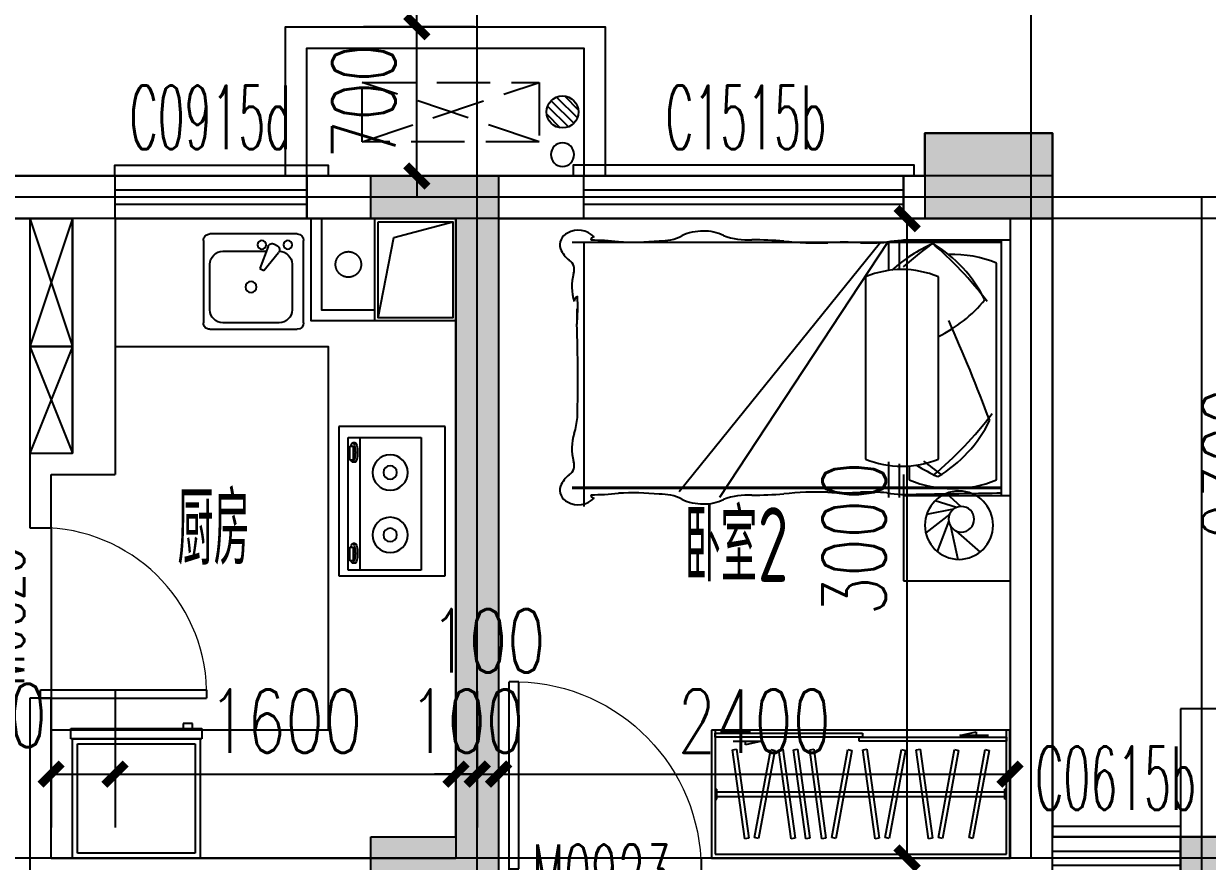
# Model space of a CAD drawing. Extents: x -129588 to 17450, y 1144 to 109436.
# Drawn here: x -36042 to -30488, y 80883 to 84813 of the extents above; entities that cross this region are included whole.
import ezdxf

# ---------------------------------------------------------------- set-up
doc = ezdxf.new("R2010")
doc.units = 0
doc.header["$LTSCALE"] = 1000
doc.header["$MEASUREMENT"] = 0
doc.linetypes.add('DASH', pattern=[0.35, 0.25, -0.1])
doc.linetypes.add('PS', pattern=[3200, 1500, -200, 1500])
for name, color, linetype in [('_S-空调立管', 7, 'Continuous'), ('A-Lvtry', 5, 'Continuous'), ('A-烟气道', 105, 'Continuous'), ('A-空调室外机', 5, 'DASH'), ('A-第三道尺寸线', 105, 'Continuous'), ('A-线脚看线', 9, 'Continuous'), ('DOTE', 16, 'Continuous'), ('LABEL_PM', 7, 'Continuous'), ('NL', 5, 'Continuous'), ('PS', 6, 'PS'), ('PUB_HATCH', 8, 'Continuous'), ('PUB_TEXT', 7, 'Continuous'), ('WALL', 2, 'Continuous'), ('WINDOW', 4, 'Continuous'), ('WINDOW_TEXT', 7, 'Continuous'), ('剪力墙', 6, 'Continuous'), ('商业', 2, 'Continuous'), ('栏杆', 142, 'Continuous')]:
    doc.layers.add(name, color=color, linetype=linetype)
for name, color, linetype, plot in [('A-area(算全面积)', 21, 'Continuous', False), ('A-area(算半面积)', 23, 'Continuous', False), ('A-FUR', 8, 'Continuous', False)]:
    doc.layers.add(name, color=color, linetype=linetype, plot=plot)
doc.styles.add('_TCH_DIM_T3', font='SIMPLEX.shx', dxfattribs={"width": 0.705882, "bigfont": 'GBCBIG.shx'})
doc.styles.add('_TCH_WINDOW', font='SIMPLEX.shx', dxfattribs={"width": 0.7, "height": 3.5, "bigfont": 'GBCBIG.shx'})
doc.styles.get("Standard").update_dxf_attribs({"font": 'gbenor.shx', "width": 0.7, "bigfont": 'gbcbig.shx'})
doc.dimstyles.new('_TCH_ARCH&&100', dxfattribs={"dimtxt": 297.5, "dimasz": 100, "dimexe": 250, "dimexo": 300, "dimgap": 100, "dimtad": 1, "dimdec": 0, "dimzin": 0, "dimdsep": 46, "dimtxsty": '_TCH_DIM_T3', "dimblk": 'ARCHTICK', "dimcen": 0.09, "dimclrt": 7, "dimazin": 2, "dimtfac": 1, "dimtdec": 0, "dimtix": 1, "dimtmove": 2, "dimatfit": 3, "dimfxl": 0, "dimtolj": 1, "dimtzin": 0, "dimarcsym": 0})

# ---------------------------------------------------------------- blocks, each defined once
blk = doc.blocks.new('zhouxianssceng0329')
at = {"layer": 'DOTE'}
for p, q in [((-33913.7, 132089.9), (-33913.7, 156469.4)), ((-31313.7, 140298.2), (-31313.7, 156469.4)), ((-3313.7, 143398.2), (-44988.6, 143398.2)), ((-30513.7, 132089.9), (-30513.7, 143398.2)), ((5501.3, 143298.2), (-44988.6, 143298.2)), ((5501.3, 140298.2), (-44988.6, 140298.2))]:
    blk.add_line(p, q, dxfattribs=at)
blk = doc.blocks.new('jgjlq030328')
at = {"layer": 'PUB_HATCH'}
for points in [[(-278135, 16811.9), (-277535, 16811.9), (-277535, 17211.9), (-278135, 17211.9)], [(-280735, 13911.9), (-280335, 13911.9), (-280335, 16811.9), (-280735, 16811.9), (-280735, 17011.9), (-280135, 17011.9), (-280135, 13711.9), (-280335, 13711.9), (-280735, 13711.9)], [(-276935, 13911.9), (-276735, 13911.9), (-276735, 11911.9), (-276935, 11911.9), (-276935, 13711.9)]]:
    blk.add_hatch(color=256, dxfattribs=at).paths.add_polyline_path(points)
at = {"layer": '剪力墙'}
for points in [[(-278135, 16811.9), (-277535, 16811.9), (-277535, 17211.9), (-278135, 17211.9)], [(-280735, 13911.9), (-280335, 13911.9), (-280335, 16811.9), (-280735, 16811.9), (-280735, 17011.9), (-280135, 17011.9), (-280135, 13711.9), (-280335, 13711.9), (-280735, 13711.9)], [(-276935, 13911.9), (-276735, 13911.9), (-276735, 11911.9), (-276935, 11911.9), (-276935, 13711.9)]]:
    blk.add_lwpolyline(points, close=True, dxfattribs=at)
blk.add_lwpolyline([(-277935, 16811.9), (-277935, 16811.9)], dxfattribs=at)
blk = doc.blocks.new('zt1')
at = {"layer": 'A-Lvtry', "linetype": 'Continuous'}
for p, q in [((-700, 0), (0, 0)), ((-700, -500), (-700, 0)), ((0, 0), (0, -500)), ((0, -500), (-700, -500))]:
    blk.add_line(p, q, dxfattribs=at)
at = {"layer": 'A-Lvtry'}
for p, q in [((-673.5, -113.1), (-673.5, -455.5)), ((-50.7, -113.1), (-673.5, -113.1)), ((-50.7, -455.5), (-50.7, -113.1)), ((-673.5, -399.8), (-50.7, -399.8)), ((-640.9, -422.1), (-640.8, -433.8)), ((-565.7, -431.5), (-630.4, -431.5)), ((-630.4, -431.5), (-630.4, -448.2)), ((-565.7, -448.2), (-565.7, -431.5)), ((-549.1, -423.2), (-549.1, -433.7)), ((-167.9, -422.1), (-167.8, -433.8)), ((-157.4, -431.5), (-157.4, -448.2)), ((-92.7, -431.5), (-157.4, -431.5)), ((-92.7, -448.2), (-92.7, -431.5)), ((-76.1, -423.2), (-76.1, -433.7)), ((-673.5, -455.5), (-50.7, -455.5)), ((-630.4, -448.2), (-565.7, -448.2)), ((-157.4, -448.2), (-92.7, -448.2))]:
    blk.add_line(p, q, dxfattribs=at)
for points in [[(-549.1, -423.2, 0.259034), (-551, -419.8, 0.076276), (-562.5, -414.9, 0.036515), (-576.1, -412.4, 0.026615), (-594.9, -411.4, 0.026615), (-613.8, -412.4, 0.036515), (-627.3, -414.9, 0.076276), (-638.9, -419.8, 0.259034), (-640.8, -423.2, 0.078462), (-640.6, -424.5, 0.056762)], [(-549.1, -433.7, 0.259034), (-551, -430.3, 0.076276), (-562.5, -425.4, 0.036515), (-576.1, -422.9, 0.026615), (-594.9, -421.9, 0.026615), (-613.8, -422.9, 0.036515), (-627.3, -425.4, 0.076276), (-638.9, -430.3, 0.259034), (-640.8, -433.7, 0.259034), (-638.9, -437.2, 0.056762), (-630.4, -441.2, 0.036515)], [(-565.7, -442.9, 0.008736), (-562.5, -442.1, 0.076276), (-551, -437.2, 0.259034), (-549.1, -433.7, 0.259034)], [(-76.1, -423.2, 0.259034), (-78, -419.8, 0.076276), (-89.5, -414.9, 0.036515), (-103.1, -412.4, 0.026615), (-121.9, -411.4, 0.026615), (-140.8, -412.4, 0.036515), (-154.3, -414.9, 0.076276), (-165.9, -419.8, 0.259034), (-167.8, -423.2, 0.078462), (-167.6, -424.5, 0.056762)], [(-76.1, -433.7, 0.259034), (-78, -430.3, 0.076276), (-89.5, -425.4, 0.036515), (-103.1, -422.9, 0.026615), (-121.9, -421.9, 0.026615), (-140.8, -422.9, 0.036515), (-154.3, -425.4, 0.076276), (-165.9, -430.3, 0.259034), (-167.8, -433.7, 0.259034), (-165.9, -437.2, 0.056762), (-157.4, -441.2, 0.036515)], [(-92.7, -442.9, 0.008736), (-89.5, -442.1, 0.076276), (-78, -437.2, 0.259034), (-76.1, -433.7, 0.259034)]]:
    blk.add_lwpolyline(points, format="xyb", dxfattribs=at)
at = {"layer": 'A-Lvtry', "linetype": 'Continuous'}
for centre, radius in [((-508.4, -258.5), 82.5), ((-215.8, -258.5), 82.5), ((-508.4, -258.5), 31.6), ((-215.8, -258.5), 31.6)]:
    blk.add_circle(centre, radius, dxfattribs=at)
at = {"layer": 'A-Lvtry', "width": 0.8, "flags": 9}
for tag in ['YSIZE', 'XSIZE']:
    blk.add_attdef(tag, (-350, 0), '', height=0.5, dxfattribs=at)
blk = doc.blocks.new('t4')
at = {"layer": 'A-Lvtry'}
for p, q in [((3876545.3, 2552259.6), (3876931.4, 2552259.6)), ((3876514.8, 2551819.5), (3876514.8, 2552229.1)), ((3876819.6, 2552205.6), (3876606.3, 2552205.6)), ((3876961.9, 2552229.1), (3876961.9, 2551819.5)), ((3876545.3, 2552144.6), (3876545.3, 2551880.5)), ((3876790.3, 2552072.2), (3876875.1, 2552142)), ((3876913.8, 2552122.3), (3876905.6, 2552136.5)), ((3876903.3, 2552093.1), (3876800.4, 2552054.6)), ((3876880.6, 2551880.5), (3876880.6, 2552084.6)), ((3876800.4, 2552054.6), (3876790.3, 2552072.2)), ((3876606.3, 2551819.5), (3876819.6, 2551819.5)), ((3876931.4, 2551789), (3876545.3, 2551789))]:
    blk.add_line(p, q, dxfattribs=at)
for centre, major_axis, start_param, end_param in [((3876545.3, 2552229.1), (-21.6, 21.6), -0.785398, 0.785398), ((3876931.4, 2552229.1), (-21.6, 21.6), 3.926991, 5.497787), ((3876606.3, 2552144.6), (-43.1, 43.1), -0.785398, 0.785398), ((3876819.6, 2552144.6), (43.1, 43.1), 5.497787, 7.068583), ((3876911.1, 2552185.3), (-14.4, 14.4), 4.712389, 10.995574), ((3876888, 2552126.3), (14.4, 14.4), 6.021386, 7.757331), ((3876911.1, 2552063.4), (14.4, 14.4), 6.283185283893945, 12.56637059107353), ((3876896.2, 2552112.2), (-14.4, 14.4), 2.714645, 4.45059), ((3876713, 2552012.6), (18, 18), 6.283185283897186, 12.56637059107677), ((3876606.3, 2551880.5), (-43.1, 43.1), 0.785398, 2.356194), ((3876819.6, 2551880.5), (-43.1, 43.1), 2.356194, 3.926991), ((3876545.3, 2551819.5), (21.6, 21.6), 2.356194, 3.926991), ((3876931.4, 2551819.5), (-21.6, 21.6), 2.356194, 3.926991)]:
    blk.add_ellipse(centre, major_axis=major_axis, ratio=1, start_param=start_param, end_param=end_param, dxfattribs=at)
blk = doc.blocks.new('BX1')
at = {"layer": 'A-Lvtry'}
for p, q in [((-560, 8), (-607.7, 8)), ((-607.7, 8), (-607.7, -608)), ((-560, -608), (-560, 8)), ((0, 0), (-560, 0)), ((0, -600), (0, 0)), ((-560, 0), (-560, -600)), ((-24, -24), (-536, -24)), ((-536, -24), (-536, -576)), ((-24, -576), (-24, -24)), ((-631.1, -564.3), (-631.1, -520)), ((-631.1, -520), (-607.7, -520)), ((-607.7, -520), (-607.7, -564.3)), ((-607.7, -564.3), (-631.1, -564.3)), ((-607.7, -608), (-560, -608)), ((-560, -600), (0, -600)), ((-536, -576), (-24, -576))]:
    blk.add_line(p, q, dxfattribs=at)
blk = doc.blocks.new('u5g')
at = {"color": 8, "linetype": 'DASH', "ltscale": 20}
for p, q in [((10502.8, 151826.4), (10512.8, 151826.4)), ((10512.8, 151826.4), (10512.8, 151776.4)), ((12187.8, 151826.4), (12177.7, 151826.4)), ((12177.7, 151826.4), (12177.7, 151776.4)), ((10502.8, 151776.4), (10512.8, 151776.4)), ((12177.7, 151813.9), (10512.8, 151813.9)), ((12177.7, 151788.9), (10512.8, 151788.9)), ((12187.8, 151776.4), (12177.7, 151776.4))]:
    blk.add_line(p, q, dxfattribs=at)
at = {"color": 8, "ltscale": 20}
for p, q in [((11917.6, 151531.4), (12012.7, 151550.3)), ((12082.8, 151531.4), (11917.6, 151531.4)), ((12012.7, 151550.3), (12012.7, 151531.4)), ((10607.7, 151503.4), (10772.9, 151503.4)), ((10772.9, 151503.4), (10677.8, 151484.5)), ((10677.8, 151484.5), (10677.8, 151503.4))]:
    blk.add_line(p, q, dxfattribs=at)
at = {"linetype": 'DASH', "ltscale": 20}
for points in [[(12207.8, 152126.4), (10482.8, 152126.4), (10482.8, 151476.4), (12207.8, 151476.4)], [(10502.8, 151531.4), (11355.3, 151531.4), (11355.3, 151511.4), (10502.8, 151511.4)], [(11335.3, 151511.4), (12187.8, 151511.4), (12187.8, 151491.4), (11335.3, 151491.4)]]:
    blk.add_lwpolyline(points, close=True, dxfattribs=at)
blk.add_lwpolyline([(12187.8, 151476.4), (12187.8, 152106.4), (10502.8, 152106.4), (10502.8, 151476.4)], dxfattribs=at)
at = {"color": 8, "linetype": 'DASH', "ltscale": 20}
for points in [[(10603.3, 151578.7), (10696.8, 152026.6), (10719.8, 152021.8), (10626.3, 151573.9)], [(10780.1, 151578.7), (10873.6, 152026.6), (10896.6, 152021.8), (10803.1, 151573.9)], [(11001.3, 151572.3), (10930.5, 152024.3), (10953.7, 152028), (11024.5, 151576)], [(11087.5, 151578.7), (11181, 152026.6), (11204, 152021.8), (11110.4, 151573.9)], [(11310.5, 151572.3), (11239.7, 152024.3), (11262.9, 152028), (11333.7, 151576)], [(11396.6, 151578.7), (11490.1, 152026.6), (11513.1, 152021.8), (11419.6, 151573.9)], [(11617.8, 151572.3), (11547, 152024.3), (11570.2, 152028), (11641, 151576)], [(11711, 151572.3), (11640.2, 152024.3), (11663.4, 152028), (11734.2, 151576)], [(11796.6, 151572.3), (11725.8, 152024.3), (11749, 152028), (11819.8, 151576)], [(11842.7, 151578.7), (11936.3, 152026.6), (11959.3, 152021.8), (11865.7, 151573.9)], [(12064, 151572.3), (11993.2, 152024.3), (12016.4, 152028), (12087.2, 151576)]]:
    blk.add_lwpolyline(points, close=True, dxfattribs=at)
blk = doc.blocks.new('QWER34324')
at = {"layer": 'A-FUR'}
for p, q in [((-500, 0), (0, 0)), ((-40, -1200), (-40, 0)), ((-40, 0), (0, 0)), ((0, 0), (0, -1200)), ((-40, -11.5), (-2054.4, -11.5)), ((-40, -11.5), (-2054.4, -11.5)), ((-1999.7, -11.5), (-1999.7, -1251.2)), ((-608.2, -11.5), (-1552.4, -1182.5)), ((-575.1, -11.5), (-1363.6, -1208.2)), ((-570.6, -11.5), (-570.6, -144)), ((-519.8, -11.5), (-519.8, -134.5)), ((-63, -1125.7), (-63, -109.1)), ((-678.3, -172.7), (-678.3, -1028.2)), ((-336.3, -1028.2), (-336.3, -172.7)), ((-570.6, -1040.9), (-570.6, -1208.2)), ((-519.8, -1050.4), (-519.8, -1208.2)), ((-473.4, -1060.8), (-473.4, -1125.7)), ((-40, -1161.5), (-2054.4, -1161.5)), ((-40, -1165.5), (-2054.4, -1165.5)), ((0, -1200), (-500, -1200)), ((0, -1200), (-40, -1200))]:
    blk.add_line(p, q, dxfattribs=at)
for centre, radius, start, end in [((-2050.6, -24), 61.8, 114.6552, 197.0582), ((-2025.4, -60.8), 106, 45.7841, 118.7213), ((-1950.6, -0.8), 16, 93.3957, 183.4418), ((-1636.1, 205.2), 209.3, 267.1562, 297.4576), ((-1447.1, -169), 209.9, 87.9632, 116.1276), ((-1430.8, -151), 192, 63.047, 92.6492), ((-1225.8, 355.3), 355.3, 250.6064, 272.328), ((-1221.3, -2275.3), 2275.6, 85.9688, 89.7495), ((-1983, 13.6), 138.4, 203.7061, 231.956), ((-1965.7, -1216.9), 1215.2, 83.9678, 90.0408), ((-1770.2, 1149.8), 1160.2, 266.6495, 276.12), ((-909.2, 1295.3), 1309.4, 263.3302, 272.3581), ((-778.2, -1523.7), 1512.6, 87.0776, 92.9224), ((-655.9, 791.2), 805.5, 266.782, 275.5915), ((-480.7, -586.2), 583.8, 86.0367, 99.5331), ((-58.4, -703), 749.3, 113.8347, 131.4622), ((532.5, -1280), 1548.8, 124.5749, 131.8881), ((-774.9, -21402.4), 21401.2, 88.49238, 89.10433), ((-1546.8, -1386.7), 1810.6, 37.3131, 49.4206), ((-689.8, -564.3), 637.9, 26.4088, 59.0003), ((-160, -2948.1), 2939.9, 87.6616, 91.0116), ((-2098.3, -139.8), 53.6, 340.2311, 55.8644), ((-268.2, -607.5), 539, 67.6212, 92.1024), ((-1819.9, -219), 236, 164.9987, 197.1808), ((-507.3, -588.1), 449.1, 67.6212, 112.3788), ((-2002.9, -297.8), 43.4, 129.0734, 167.946), ((-2962.5, -319.7), 933.9, 354.9526, 3.4165), ((-1219.9, -370.7), 812.7, 176.6723, 181.7242), ((-3003.8, -350.3), 972.9, 356.9587, 1.5759), ((-605.2, 111.5), 625, 295.48, 321.1501), ((-7673.2, -3674.4), 8087.9, 20.45865, 24.04845), ((-9950.5, -649.5), 7922.3, 358.6733, 1.8401), ((-2329.2, -812.3), 299.6, 341.3052, 356.0421), ((-1523.8, 282.7), 1810.6, 309.9646, 322.6869), ((-666.8, -563.7), 637.9, 300.9997, 333.5912), ((-1819.9, -978), 236, 162.8192, 195.0013), ((-2098.3, -1057.2), 53.6, 304.1356, 19.7689), ((-507.3, -612.9), 449.1, 247.6212, 292.3788), ((555.5, 176), 1548.8, 231.6372, 235.4251), ((-1983, -1210.6), 138.4, 128.044, 156.2939), ((-35.4, -425), 749.3, 237.4638, 246.1653), ((-2050.6, -1173), 61.8, 162.9418, 245.3448), ((-268.2, -627.3), 539, 247.6212, 292.3788), ((-2025.4, -1136.2), 106, 241.2787, 314.2159), ((-1950.6, -1196.2), 16, 176.5582, 266.6043), ((-1965.7, 19.9), 1215.2, 269.9592, 276.0322), ((-1770.2, -2346.8), 1160.2, 83.88, 93.3505), ((-1636.1, -1402.2), 209.3, 62.5424, 92.8438), ((-1447.1, -1028), 209.9, 243.8724, 272.0368), ((-1430.8, -1046), 192, 267.3508, 296.953), ((-1225.8, -1552.3), 355.3, 87.672, 109.3936), ((-1221.3, 1078.3), 2275.6, 270.2505, 274.0312), ((-909.2, -2492.3), 1309.4, 87.6419, 96.6698), ((-778.2, 326.7), 1512.6, 267.0776, 272.9224), ((-655.9, -1988.2), 805.5, 84.4085, 93.218), ((-480.7, -610.8), 583.8, 260.4669, 273.9633), ((-774.9, 20205.4), 21401.2, 270.89567, 271.50762), ((-160, 1751.1), 2939.9, 268.9884, 272.3384)]:
    blk.add_arc(centre, radius, start, end, dxfattribs=at)
blk = doc.blocks.new('fvdfvfr')
at = {"layer": 'A-FUR'}
for p, q in [((172369.7, 266757.7), (172369.7, 266257.7)), ((172100, 266607.2), (172167.6, 266668.4)), ((172121.1, 266602.5), (172220.9, 266633.6)), ((172134.5, 266594.7), (172260.9, 266569.3)), ((172151.3, 266571.8), (172265.1, 266484.2)), ((172149.5, 266516.9), (172114, 266359.2)), ((172157.3, 266539.8), (172211, 266396.1)), ((172123.4, 266493), (172009.8, 266393.7)), ((172369.7, 266257.7), (171869.7, 266257.7))]:
    blk.add_line(p, q, dxfattribs=at)
for centre, radius in [((172109, 266519.3), 160), ((172097.8, 266547.3), 60)]:
    blk.add_circle(centre, radius, dxfattribs=at)
blk = doc.blocks.new('ktswaj')
at = {"linetype": 'DASH'}
blk.add_lwpolyline([(15990.1, 179082.6), (15990.1, 178253.3), (16268.4, 178253.3), (16268.4, 179082.6)], close=True, dxfattribs=at)
for points in [[(15990.1, 179082.6), (16268.4, 178253.3)], [(15990.1, 178253.3), (16268.4, 179082.6)]]:
    blk.add_lwpolyline(points, dxfattribs=at)
blk = doc.blocks.new('$DorLib2D$00000001')
for p, q in [((0.45, 0.975), (0.5, 0.975)), ((0.45, 0), (0.45, 0.975)), ((0.5, 0), (0.5, 0.975)), ((0.5, 0), (0.45, 0))]:
    blk.add_line(p, q)
at = {"lineweight": 13}
blk.add_arc((0.475, 0), 0.975, 91.46928, 180, dxfattribs=at)
blk = doc.blocks.new('$TCHSYS$WIN2D')
for p, q in [((-0.5, 0.5), (0.5, 0.5)), ((-0.5, 0.5), (-0.5, -0.5)), ((0.5, 0.5), (0.5, -0.5)), ((0.5, 0.1667), (-0.5, 0.1667)), ((0.5, -0.1667), (-0.5, -0.1667)), ((-0.5, -0.5), (0.5, -0.5))]:
    blk.add_line(p, q)
blk = doc.blocks.new('_ArchTick')
at = {"color": 0, "linetype": 'ByBlock', "const_width": 0.4}
blk.add_lwpolyline([(-0.5, -0.5), (0.5, 0.5)], dxfattribs=at)
blk = doc.blocks.new('*D1039')
at = {"layer": 'A-第三道尺寸线', "color": 0, "lineweight": -2, "transparency": 16777216}
for p, q in [((10200.6, 169334.8), (10774.8, 169334.8)), ((10524.8, 166334.8), (10524.8, 169334.8)), ((10200.6, 166334.8), (10774.8, 166334.8))]:
    blk.add_line(p, q, dxfattribs=at)
at = {"layer": 'Defpoints', "color": 0, "transparency": 16777216}
for p in [(9900.6, 169334.8), (10524.8, 169334.8), (9900.6, 166334.8)]:
    blk.add_point(p, dxfattribs=at)
at = {"layer": 'A-第三道尺寸线', "color": 0, "lineweight": -2, "transparency": 16777216, "xscale": 100, "yscale": 100, "zscale": 100}
for p, rotation in [((10524.8, 169334.8), 90), ((10524.8, 166334.8), 270)]:
    blk.add_blockref('_ArchTick', p, dxfattribs=dict(at, rotation=rotation))
at = {"layer": 'A-第三道尺寸线', "color": 7, "transparency": 16777216, "insert": (10276.1, 167834.8), "char_height": 297.5, "attachment_point": 5, "rotation": 90, "style": '_TCH_DIM_T3'}
blk.add_mtext('\\A1;3000', dxfattribs=at)
blk = doc.blocks.new('*D1040')
at = {"layer": 'A-第三道尺寸线', "color": 0, "lineweight": -2, "transparency": 16777216}
for p, q in [((6507.6, 167117.3), (6507.6, 166479.1)), ((6807.6, 167117.3), (6807.6, 166479.1)), ((6507.6, 166729.1), (6807.6, 166729.1))]:
    blk.add_line(p, q, dxfattribs=at)
at = {"layer": 'Defpoints', "color": 0, "transparency": 16777216}
for p in [(6507.6, 167417.3), (6807.6, 167417.3), (6807.6, 166729.1)]:
    blk.add_point(p, dxfattribs=at)
at = {"layer": 'A-第三道尺寸线', "color": 0, "lineweight": -2, "transparency": 16777216, "xscale": 100, "yscale": 100, "zscale": 100, "rotation": 180}
blk.add_blockref('_ArchTick', (6507.6, 166729.1), dxfattribs=at)
at = {"layer": 'A-第三道尺寸线', "color": 0, "lineweight": -2, "transparency": 16777216, "xscale": 100, "yscale": 100, "zscale": 100}
blk.add_blockref('_ArchTick', (6807.6, 166729.1), dxfattribs=at)
at = {"layer": 'A-第三道尺寸线', "color": 7, "transparency": 16777216, "insert": (6218.6, 167004.1), "char_height": 297.5, "attachment_point": 5, "style": '_TCH_DIM_T3'}
blk.add_mtext('\\A1;300', dxfattribs=at)
blk = doc.blocks.new('*D1041')
at = {"layer": 'A-第三道尺寸线', "color": 0, "lineweight": -2, "transparency": 16777216}
for p, q in [((6807.6, 167117.3), (6807.6, 166479.1)), ((8407.6, 167117.3), (8407.6, 166479.1)), ((6807.6, 166729.1), (8407.6, 166729.1))]:
    blk.add_line(p, q, dxfattribs=at)
at = {"layer": 'Defpoints', "color": 0, "transparency": 16777216}
for p in [(6807.6, 167417.3), (8407.6, 167417.3), (8407.6, 166729.1)]:
    blk.add_point(p, dxfattribs=at)
at = {"layer": 'A-第三道尺寸线', "color": 0, "lineweight": -2, "transparency": 16777216, "xscale": 100, "yscale": 100, "zscale": 100, "rotation": 180}
blk.add_blockref('_ArchTick', (6807.6, 166729.1), dxfattribs=at)
at = {"layer": 'A-第三道尺寸线', "color": 0, "lineweight": -2, "transparency": 16777216, "xscale": 100, "yscale": 100, "zscale": 100}
blk.add_blockref('_ArchTick', (8407.6, 166729.1), dxfattribs=at)
at = {"layer": 'A-第三道尺寸线', "color": 7, "transparency": 16777216, "insert": (7607.6, 166977.8), "char_height": 297.5, "attachment_point": 5, "style": '_TCH_DIM_T3'}
blk.add_mtext('\\A1;1600', dxfattribs=at)
blk = doc.blocks.new('*D1042')
at = {"layer": 'A-第三道尺寸线', "color": 0, "lineweight": -2, "transparency": 16777216}
for p, q in [((8407.6, 167117.3), (8407.6, 166479.1)), ((8507.6, 167117.3), (8507.6, 166479.1)), ((8407.6, 166729.1), (8307.6, 166729.1)), ((8407.6, 166729.1), (8507.6, 166729.1)), ((8507.6, 166729.1), (8607.6, 166729.1))]:
    blk.add_line(p, q, dxfattribs=at)
at = {"layer": 'Defpoints', "color": 0, "transparency": 16777216}
for p in [(8407.6, 167417.3), (8507.6, 167417.3), (8507.6, 166729.1)]:
    blk.add_point(p, dxfattribs=at)
at = {"layer": 'A-第三道尺寸线', "color": 0, "lineweight": -2, "transparency": 16777216, "xscale": 100, "yscale": 100, "zscale": 100}
blk.add_blockref('_ArchTick', (8407.6, 166729.1), dxfattribs=at)
at = {"layer": 'A-第三道尺寸线', "color": 0, "lineweight": -2, "transparency": 16777216, "xscale": 100, "yscale": 100, "zscale": 100, "rotation": 180}
blk.add_blockref('_ArchTick', (8507.6, 166729.1), dxfattribs=at)
at = {"layer": 'A-第三道尺寸线', "color": 7, "transparency": 16777216, "insert": (8457.6, 166977.8), "char_height": 297.5, "attachment_point": 5, "style": '_TCH_DIM_T3'}
blk.add_mtext('\\A1;100', dxfattribs=at)
blk = doc.blocks.new('*D1043')
at = {"layer": 'A-第三道尺寸线', "color": 0, "lineweight": -2, "transparency": 16777216}
for p, q in [((8507.6, 167117.3), (8507.6, 166479.1)), ((8607.6, 167117.3), (8607.6, 166479.1)), ((8507.6, 166729.1), (8407.6, 166729.1)), ((8507.6, 166729.1), (8607.6, 166729.1)), ((8607.6, 166729.1), (8707.6, 166729.1))]:
    blk.add_line(p, q, dxfattribs=at)
at = {"layer": 'Defpoints', "color": 0, "transparency": 16777216}
for p in [(8507.6, 167417.3), (8607.6, 167417.3), (8607.6, 166729.1)]:
    blk.add_point(p, dxfattribs=at)
at = {"layer": 'A-第三道尺寸线', "color": 0, "lineweight": -2, "transparency": 16777216, "xscale": 100, "yscale": 100, "zscale": 100}
blk.add_blockref('_ArchTick', (8507.6, 166729.1), dxfattribs=at)
at = {"layer": 'A-第三道尺寸线', "color": 0, "lineweight": -2, "transparency": 16777216, "xscale": 100, "yscale": 100, "zscale": 100, "rotation": 180}
blk.add_blockref('_ArchTick', (8607.6, 166729.1), dxfattribs=at)
at = {"layer": 'A-第三道尺寸线', "color": 7, "transparency": 16777216, "insert": (8557.6, 167354.1), "char_height": 297.5, "attachment_point": 5, "style": '_TCH_DIM_T3'}
blk.add_mtext('\\A1;100', dxfattribs=at)
blk = doc.blocks.new('*D1044')
at = {"layer": 'A-第三道尺寸线', "color": 0, "lineweight": -2, "transparency": 16777216}
for p, q in [((8607.6, 167117.3), (8607.6, 166479.1)), ((11007.6, 167117.3), (11007.6, 166479.1)), ((8607.6, 166729.1), (11007.6, 166729.1))]:
    blk.add_line(p, q, dxfattribs=at)
at = {"layer": 'Defpoints', "color": 0, "transparency": 16777216}
for p in [(8607.6, 167417.3), (11007.6, 167417.3), (11007.6, 166729.1)]:
    blk.add_point(p, dxfattribs=at)
at = {"layer": 'A-第三道尺寸线', "color": 0, "lineweight": -2, "transparency": 16777216, "xscale": 100, "yscale": 100, "zscale": 100, "rotation": 180}
blk.add_blockref('_ArchTick', (8607.6, 166729.1), dxfattribs=at)
at = {"layer": 'A-第三道尺寸线', "color": 0, "lineweight": -2, "transparency": 16777216, "xscale": 100, "yscale": 100, "zscale": 100}
blk.add_blockref('_ArchTick', (11007.6, 166729.1), dxfattribs=at)
at = {"layer": 'A-第三道尺寸线', "color": 7, "transparency": 16777216, "insert": (9807.6, 166977.8), "char_height": 297.5, "attachment_point": 5, "style": '_TCH_DIM_T3'}
blk.add_mtext('\\A1;2400', dxfattribs=at)
blk = doc.blocks.new('ssxianjiao0329')
at = {"layer": 'A-线脚看线'}
for points in [[(-35613.8, 143498.2), (-35613.8, 143548.2), (-34613.8, 143548.2), (-34613.8, 143498.2)], [(-31863.7, 143498.2), (-31863.7, 143548.2), (-33463.7, 143548.2), (-33463.7, 143498.2)], [(-31213.7, 140448.2), (-30613.7, 140448.2)]]:
    blk.add_lwpolyline(points, dxfattribs=at)
blk = doc.blocks.new('3-122')
at = {"layer": 'A-area(算全面积)'}
blk.add_lwpolyline([(-158972, 87498.2), (-158972, 87498.2), (-158972, 87498.2), (-158972, 84098.2), (-156422, 84098.2), (-156422, 84098.2), (-155172, 84098.2), (-155172, 84098.2), (-153572, 84098.2), (-153572, 84298.2), (-152972, 84298.2), (-152972, 80998.2), (-151572, 80998.2), (-151572, 84298.2), (-150972, 84298.2), (-150972, 84098.2), (-149471.9, 84098.2), (-149471.9, 84098.2), (-148222, 84098.2), (-148222, 84098.2), (-147321.9, 84098.2), (-147322, 85698.2), (-143872, 85698.2), (-143872, 87498.2)], close=True, dxfattribs=at)
blk = doc.blocks.new('750CHUFANGNCHUANG')
at = {"layer": 'WALL'}
for p, q in [((-76779, -37201.8), (-76779, -37901.8)), ((-76579, -37201.8), (-76779, -37201.8)), ((-76779, -37901.8), (-76779, -39901.8))]:
    blk.add_line(p, q, dxfattribs=at)
blk = doc.blocks.new('_LV13')
at = {"color": 0}
for p, q in [((-0.071, 0.495), (-0.495, 0.071)), ((0.183, 0.465), (-0.465, -0.183)), ((0.354, 0.354), (-0.354, -0.354)), ((0.465, 0.183), (-0.183, -0.465)), ((0.495, -0.071), (0.071, -0.495))]:
    blk.add_line(p, q, dxfattribs=at)
blk.add_circle((0, 0), 0.5)
blk = doc.blocks.new('e330505')
at = {"layer": '_S-空调立管'}
blk.add_lwpolyline([(-33513.8, 146743.4, 1), (-33513.8, 146633.4, 1)], format="xyb", close=True, dxfattribs=at)
at = {"layer": 'NL', "ltscale": 0.5, "extrusion": (0, 0, -1), "xscale": -150, "yscale": 150, "zscale": -150, "rotation": 270}
blk.add_blockref('_LV13', (33513.8, 146888.4), dxfattribs=at)
blk = doc.blocks.new('*D419')
at = {"layer": 'A-第三道尺寸线', "color": 0, "lineweight": -2, "transparency": 16777216}
for p, q in [((-30381.5, 83898.2), (-29862.9, 83898.2)), ((-30112.9, 81598.2), (-30112.9, 83898.2)), ((-30381.5, 81598.2), (-29862.9, 81598.2))]:
    blk.add_line(p, q, dxfattribs=at)
at = {"layer": 'Defpoints', "color": 0, "transparency": 16777216}
for p in [(-30681.5, 83898.2), (-30112.9, 83898.2), (-30681.5, 81598.2)]:
    blk.add_point(p, dxfattribs=at)
at = {"layer": 'A-第三道尺寸线', "color": 0, "lineweight": -2, "transparency": 16777216, "xscale": 100, "yscale": 100, "zscale": 100}
for p, rotation in [((-30112.9, 83898.2), 90), ((-30112.9, 81598.2), 270)]:
    blk.add_blockref('_ArchTick', p, dxfattribs=dict(at, rotation=rotation))
at = {"layer": 'A-第三道尺寸线', "color": 7, "transparency": 16777216, "insert": (-30361.7, 82748.2), "char_height": 297.5, "attachment_point": 5, "rotation": 90, "style": '_TCH_DIM_T3'}
blk.add_mtext('\\A1;2300', dxfattribs=at)
blk = doc.blocks.new('*D422')
at = {"layer": 'A-第三道尺寸线', "color": 0, "lineweight": -2, "transparency": 16777216}
for p, q in [((-34197.1, 84798.2), (-34197.1, 84898.2)), ((-33927.3, 84798.2), (-34447.1, 84798.2)), ((-34197.1, 84098.2), (-34197.1, 84798.2)), ((-33927.3, 84098.2), (-34447.1, 84098.2)), ((-34197.1, 84098.2), (-34197.1, 83998.2))]:
    blk.add_line(p, q, dxfattribs=at)
at = {"layer": 'Defpoints', "color": 0, "transparency": 16777216}
for p in [(-34197.1, 84798.2), (-33627.3, 84798.2), (-33627.3, 84098.2)]:
    blk.add_point(p, dxfattribs=at)
at = {"layer": 'A-第三道尺寸线', "color": 0, "lineweight": -2, "transparency": 16777216, "xscale": 100, "yscale": 100, "zscale": 100}
for p, rotation in [((-34197.1, 84798.2), 270), ((-34197.1, 84098.2), 90)]:
    blk.add_blockref('_ArchTick', p, dxfattribs=dict(at, rotation=rotation))
at = {"layer": 'A-第三道尺寸线', "color": 7, "transparency": 16777216, "insert": (-34445.8, 84448.2), "char_height": 297.5, "attachment_point": 5, "rotation": 90, "style": '_TCH_DIM_T3'}
blk.add_mtext('\\A1;700', dxfattribs=at)
blk = doc.blocks.new('a3huxing0323')
at = {"layer": 'A-FUR'}
for p, q in [((6407.6, 169334.8), (6607.6, 168734.8)), ((6607.6, 169334.8), (6407.6, 168734.8)), ((6607.6, 168734.8), (6407.6, 168234.8)), ((6407.6, 168734.8), (6607.6, 168234.8))]:
    blk.add_line(p, q, dxfattribs=at)
for points in [[(6407.6, 168734.8), (6607.6, 168734.8), (6607.6, 169334.8), (6407.6, 169334.8)], [(6407.6, 168234.8), (6607.6, 168234.8), (6607.6, 168734.8), (6407.6, 168734.8)]]:
    blk.add_lwpolyline(points, close=True, dxfattribs=at)
at = {"layer": 'A-Lvtry', "ltscale": 3}
blk.add_lwpolyline([(6807.5, 168734.8), (7807.5, 168734.8), (7807.5, 166934.8), (6507.5, 166934.8)], dxfattribs=at)
at = {"layer": 'A-烟气道'}
for points in [[(8027.6, 169334.8), (8407.6, 169334.8), (8407.6, 168854.8), (8027.6, 168854.8)], [(8042.6, 169319.8), (8392.6, 169319.8), (8392.6, 168869.8), (8042.6, 168869.8)]]:
    blk.add_lwpolyline(points, close=True, dxfattribs=at)
blk.add_lwpolyline([(8042.6, 168869.8), (8116, 169245.7), (8392.6, 169319.8)], dxfattribs=at)
at = {"layer": 'PS', "ltscale": 0.5}
blk.add_circle((7902.6, 169119.8), 60, dxfattribs=at)
at = {"layer": 'WALL'}
for p, q in [((5007.6, 169534.8), (6707.6, 169534.8)), ((6807.6, 169534.8), (6707.6, 169534.8)), ((6807.6, 169334.8), (6807.6, 169534.8)), ((8507.6, 169534.8), (7707.6, 169534.8)), ((7707.6, 169534.8), (7707.6, 169334.8)), ((9007.6, 169534.8), (8507.6, 169534.8)), ((9007.6, 169334.8), (9007.6, 169534.8)), ((11207.6, 169534.8), (10507.6, 169534.8)), ((10507.6, 169534.8), (10507.6, 169334.8)), ((11207.6, 169534.8), (11207.6, 166434.8)), ((5207.6, 169334.8), (6607.6, 169334.8)), ((6607.6, 169334.8), (6607.6, 168234.8)), ((6807.6, 169334.8), (6807.6, 168134.8)), ((7707.6, 169334.8), (8407.6, 169334.8)), ((8407.6, 169334.8), (8407.6, 166334.8)), ((8607.6, 169334.8), (8607.6, 166334.8)), ((8607.6, 169334.8), (9007.6, 169334.8)), ((10507.6, 169334.8), (11007.6, 169334.8)), ((11007.6, 169334.8), (11007.6, 166334.8)), ((6407.6, 168234.8), (6607.6, 168234.8)), ((6407.6, 168234.8), (6407.6, 167884.8)), ((6507.6, 168134.8), (6807.6, 168134.8)), ((6507.6, 167884.8), (6507.6, 168134.8)), ((6407.6, 167884.8), (6507.6, 167884.8)), ((6507.6, 167084.8), (6407.6, 167084.8)), ((6407.6, 167084.8), (6407.6, 166234.8)), ((6507.6, 166334.8), (6507.6, 167084.8)), ((11807.6, 167034.8), (11807.6, 166434.8)), ((12007.6, 167034.8), (11807.6, 167034.8)), ((11207.6, 166234.8), (11207.6, 166434.8)), ((11807.6, 166234.8), (11807.6, 166434.8)), ((6507.6, 166334.8), (8407.6, 166334.8)), ((8657.6, 166334.8), (8607.6, 166334.8)), ((8657.6, 166234.8), (8657.6, 166334.8)), ((9607.6, 166334.8), (9557.6, 166334.8)), ((9557.6, 166334.8), (9557.6, 166234.8)), ((9607.6, 166334.8), (11007.6, 166334.8))]:
    blk.add_line(p, q, dxfattribs=at)
for points in [[(8027.6, 168854.8), (7727.6, 168854.8), (7727.6, 169334.8)], [(8027.6, 168904.8), (7777.6, 168904.8), (7777.6, 169334.8)]]:
    blk.add_lwpolyline(points, dxfattribs=at)
at = {"layer": 'WINDOW'}
blk.add_line((6507.6, 167884.8), (6507.6, 167084.8), dxfattribs=at)
at = {"layer": '栏杆'}
for points in [[(7607.6, 169534.8), (7607.6, 170234.8), (9107.6, 170234.8), (9107.6, 169534.8)], [(7707.6, 169534.8), (7707.6, 170134.8), (9007.6, 170134.8), (9007.6, 169534.8)]]:
    blk.add_lwpolyline(points, dxfattribs=at)
at = {"extrusion": (0, 0, -1), "zscale": -1}
blk.add_blockref('fvdfvfr', (-182877.3, -98622.9), dxfattribs=at)
at = {"layer": 'A-FUR', "xscale": 0.8116, "yscale": 0.9231, "rotation": 180}
blk.add_blockref('u5g', (19515.4, 306762.7), dxfattribs=at)
at = {"layer": 'A-Lvtry', "extrusion": (-1.08889e-08, -3.92285e-11, -1), "zscale": -1.000000000000011}
for name, p, rotation in [('zt1', (-8357.3, 168359.4), 90.00000133402135), ('BX1', (-6607.5, 166334.8), 270)]:
    blk.add_blockref(name, p, dxfattribs=dict(at, rotation=rotation))
at = {"layer": 'A-空调室外机', "extrusion": (0, 0, -1), "zscale": -1, "rotation": 90}
blk.add_blockref('ktswaj', (170285.3, 153705.5), dxfattribs=at)
at = {"layer": 'WALL'}
blk.add_blockref('QWER34324', (11007.6, 169234.8), dxfattribs=at)
at = {"layer": 'WINDOW'}
ref = blk.add_blockref('$TCHSYS$WIN2D', (7257.6, 169434.8), dxfattribs=dict(at, xscale=900, yscale=-200, zscale=900))
ref.add_attrib('A', 'C0915d', (6876.1, 169661), dxfattribs={"layer": 'WINDOW_TEXT', "height": 297.5, "style": '_TCH_WINDOW', "width": 0.494118})
ref = blk.add_blockref('$TCHSYS$WIN2D', (9757.6, 169434.8), dxfattribs=dict(at, xscale=1500, yscale=-200, zscale=1500))
ref.add_attrib('A', 'C1515b', (9390.1, 169661), dxfattribs={"layer": 'WINDOW_TEXT', "height": 297.5, "style": '_TCH_WINDOW', "width": 0.494118})
ref = blk.add_blockref('$DorLib2D$00000001', (6457.6, 167484.8), dxfattribs=dict(at, xscale=800, yscale=800, zscale=800, rotation=270))
ref.add_attrib('A', 'M0823', (6381.4, 167141.8), dxfattribs={"layer": 'WINDOW_TEXT', "height": 297.5, "rotation": 90, "style": '_TCH_WINDOW', "width": 0.494118})
ref = blk.add_blockref('$DorLib2D$00000001', (9107.6, 166284.8), dxfattribs=dict(at, xscale=-900, yscale=900, zscale=-900))
ref.add_attrib('A', 'M0923', (8764.6, 166100.8), dxfattribs={"layer": 'WINDOW_TEXT', "height": 297.5, "style": '_TCH_WINDOW', "width": 0.494118})
ref = blk.add_blockref('$TCHSYS$WIN2D', (11507.6, 166334.8), dxfattribs=dict(at, xscale=-600, yscale=-200, zscale=-600))
ref.add_attrib('A', 'C0615b', (11126.1, 166561), dxfattribs={"layer": 'WINDOW_TEXT', "height": 297.5, "style": '_TCH_WINDOW', "width": 0.494118})
at = {"layer": '商业', "extrusion": (0, 0, -1), "zscale": -1, "rotation": 90}
blk.add_blockref('t4', (2544566.8, -3707699.1), dxfattribs=at)
at = {"layer": 'PUB_TEXT', "width": 0.7}
for s, height, p in [('厨房', 337.59, (7100.7, 167710.8)), ('卧室', 337.59, (9480.4, 167630.8)), ('2', 350, (9824.4, 167630.8))]:
    blk.add_text(s, height=height, dxfattribs=at).set_placement(p)
at = {"layer": 'A-第三道尺寸线'}
for p1, p2, distance, picture, middle in [((9900.6, 166334.8), (9900.6, 169334.8), -624.2, '*D1039', (10276.1, 167834.8)), ((6807.6, 167417.3), (8407.6, 167417.3), -688.2, '*D1041', (7607.6, 166977.8)), ((8407.6, 167417.3), (8507.6, 167417.3), -688.2, '*D1042', (8457.6, 166977.8)), ((8607.6, 167417.3), (11007.6, 167417.3), -688.2, '*D1044', (9807.6, 166977.8))]:
    dim = blk.add_aligned_dim(p1=p1, p2=p2, distance=distance, dimstyle='_TCH_ARCH&&100', dxfattribs=at)
    dim.commit()
    dim.dimension.update_dxf_attribs({"geometry": picture, "text_midpoint": middle})
for base, p1, p2, picture, middle in [((8607.6, 166729.1), (8507.6, 167417.3), (8607.6, 167417.3), '*D1043', (8557.6, 167354.1)), ((6807.6, 166729.1), (6507.6, 167417.3), (6807.6, 167417.3), '*D1040', (6218.6, 167004.1))]:
    dim = blk.add_linear_dim(base=base, p1=p1, p2=p2, angle=0, dimstyle='_TCH_ARCH&&100', dxfattribs=at)
    dim.commit()
    dim.dimension.update_dxf_attribs({"geometry": picture, "text_midpoint": middle, "dimtype": 161})

msp = doc.modelspace()

# ---------------------------------------------------------------- block references
msp.add_blockref('zhouxianssceng0329', (0, -59400))
at = {"layer": '剪力墙'}
msp.add_blockref('jgjlq030328', (246321.3, 67086.3), dxfattribs=at)

# ---------------------------------------------------------------- next in the draw order: block references
msp.add_blockref('a3huxing0323', (-42421.3, -85436.6))

# ---------------------------------------------------------------- next in the draw order: linework, layer by layer
at = {"layer": 'A-area(算全面积)'}
msp.add_lwpolyline([(-29813.7, 80998.2), (-31213.7, 80998.2), (-31213.7, 84298.2), (-31813.7, 84298.2), (-31813.7, 84098.2), (-37413.7, 84098.2), (-37413.7, 82698.2), (-39013.7, 82698.2), (-39013.7, 89248.2)], dxfattribs=at)

# ---------------------------------------------------------------- next in the draw order: block references
msp.add_blockref('ssxianjiao0329', (0, -59400))
at = {"layer": 'LABEL_PM'}
msp.add_blockref('3-122', (121758.3, 0), dxfattribs=at)

# ---------------------------------------------------------------- next in the draw order: dimensions: what is measured, and where the dimension line sits
at = {"layer": 'A-第三道尺寸线'}
dim = msp.add_aligned_dim(p1=(-33627.3, 84098.2), p2=(-33627.3, 84798.2), distance=569.8, dimstyle='_TCH_ARCH&&100', dxfattribs=at)
dim.commit()
dim.dimension.update_dxf_attribs({"geometry": '*D422', "text_midpoint": (-34445.8, 84448.2)})

# ---------------------------------------------------------------- next in the draw order: block references
msp.add_blockref('750CHUFANGNCHUANG', (46165.2, 118800))

# ---------------------------------------------------------------- next in the draw order: block references
at = {"layer": 'A-area(算半面积)'}
msp.add_blockref('e330505', (0, -62490.1), dxfattribs=at)

# ---------------------------------------------------------------- next in the draw order: dimensions: what is measured, and where the dimension line sits
at = {"layer": 'A-第三道尺寸线'}
dim = msp.add_aligned_dim(p1=(-30681.5, 81598.2), p2=(-30681.5, 83898.2), distance=-568.5, dimstyle='_TCH_ARCH&&100', dxfattribs=at)
dim.commit()
dim.dimension.update_dxf_attribs({"geometry": '*D419', "text_midpoint": (-30361.7, 82748.2)})

doc.saveas('drawing.dxf')
